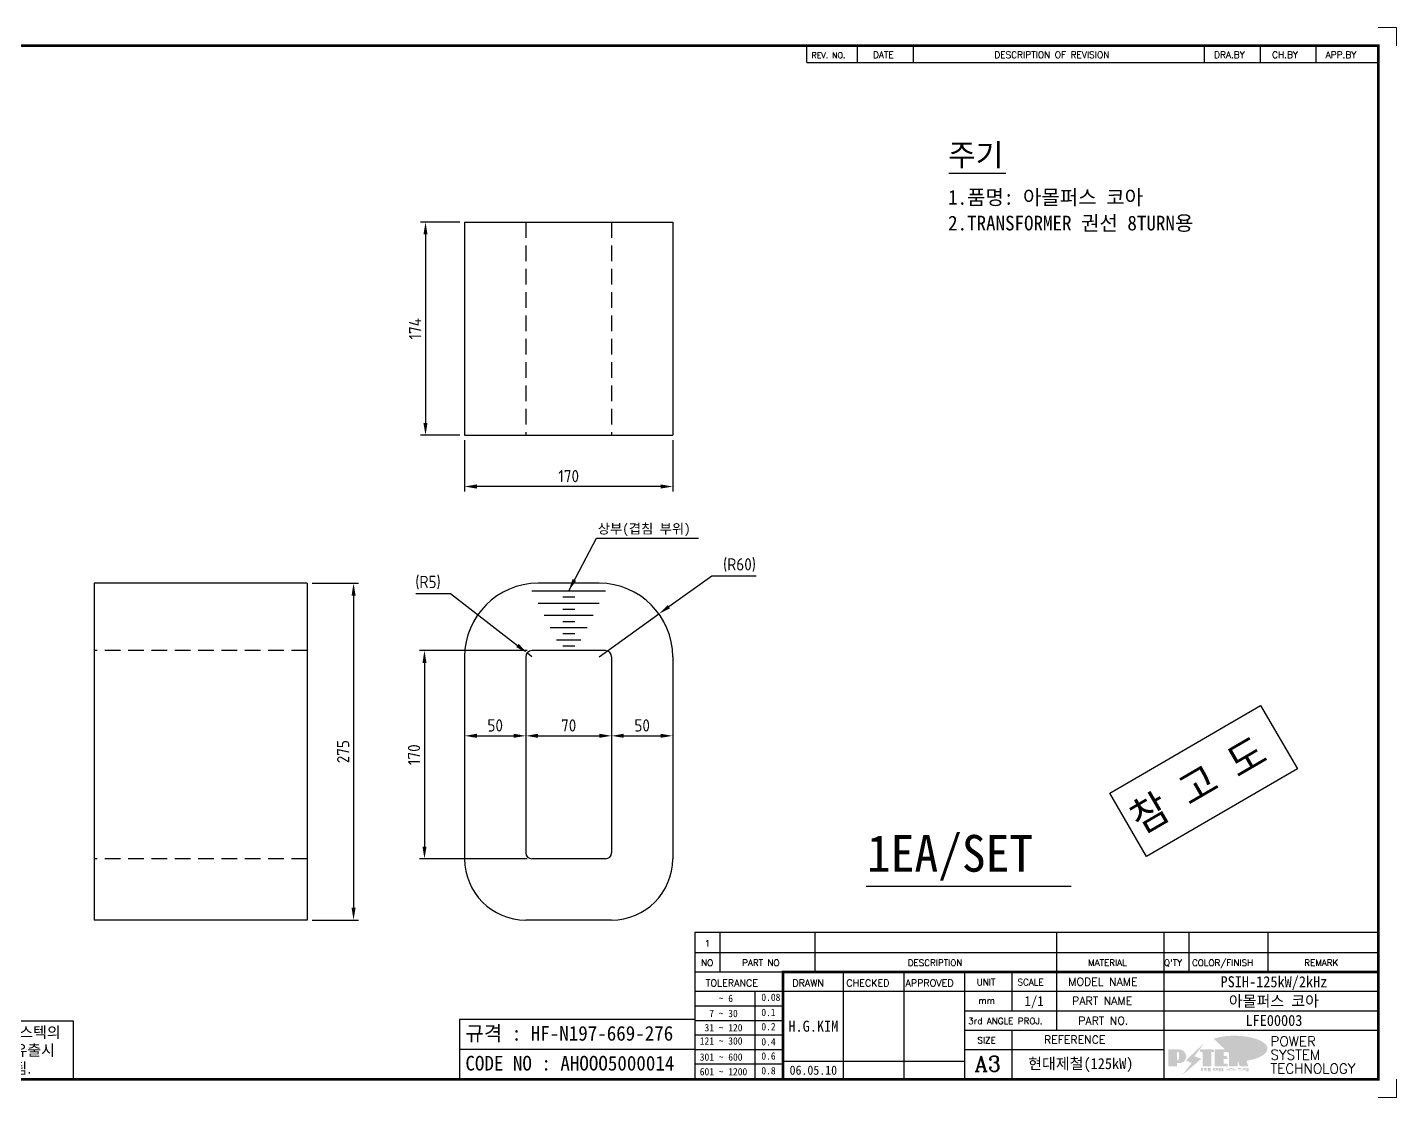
# Model space of a CAD drawing. Header units: millimetres. Extents: x 352 to 10586, y 0 to 3040.
# Drawn here: x 3558 to 4676, y 0 to 874 of the extents above; entities that cross this region are included whole.
import ezdxf
from ezdxf.enums import TextEntityAlignment as Align

# ---------------------------------------------------------------- set-up
doc = ezdxf.new("R2010")
doc.units = ezdxf.units.MM
doc.linetypes.add('HIDDENX2', pattern=[19.05, 12.7, -6.35])
doc.layers.add('FORMAT-1', color=7, linetype='Continuous')
doc.layers.add('line', color=3, linetype='Continuous')
doc.styles.add('h1', font='')
doc.styles.add('HAN', font='')
doc.styles.add('RC', font='ROMANC.SHX')
doc.styles.add('ROMANT', font='romant')
doc.styles.add('RT', font='ROMANT.SHX', dxfattribs={"oblique": 15})
doc.styles.get("Standard").update_dxf_attribs({"font": 'ISOCP.SHX', "bigfont": 'WHGTXT.SHX'})
doc.styles.get('h1').set_extended_font_data('New Gulim')
doc.styles.get('HAN').set_extended_font_data('GulimChe')
doc.dimstyles.new('PSTEK-3', dxfattribs={"dimtxt": 10, "dimasz": 10, "dimexe": 4, "dimexo": 4, "dimgap": 3.5, "dimtad": 1, "dimtoh": 1, "dimrnd": 0.05, "dimdsep": 46, "dimtxsty": 'Standard', "dimcen": 0, "dimclrt": 3, "dimadec": 1, "dimazin": 2, "dimtfac": 1, "dimtmove": 0, "dimatfit": 3, "dimfxl": 0, "dimtolj": 1, "dimtzin": 0, "dimarcsym": 0})

# ---------------------------------------------------------------- blocks, each defined once
blk = doc.blocks.new('no3')
at = {"color": 180}
for p, q in [((0, 5.5), (0, 0)), ((0, 5.5), (186, 5.5)), ((6.79, 5.5), (6.79, 0)), ((32.74, 0.11), (32.74, 5.5)), ((98.4, 5.5), (98.4, 0)), ((127.61, 5.5), (127.61, 0)), ((134.43, 5.5), (134.43, 0)), ((155.98, 5.5), (155.98, 0))]:
    blk.add_line(p, q, dxfattribs=at)
at = {"color": 2, "style": 'HAN'}
for tag, p in [('PART-NO', (19.76, 2.75)), ('MATERIAL', (111.38, 2.75)), ("Q'TY", (131.02, 2.75)), ('COLOR/FINISH', (145.2, 2.75)), ('REMARK', (170.76, 2.75))]:
    blk.add_attdef(tag, text='', height=2.9, dxfattribs=at).set_placement(p, align=Align.MIDDLE_CENTER)
blk.add_attdef('DESCRIPTION', text='', height=2.9, dxfattribs=at).set_placement((34.51, 2.75), align=Align.MIDDLE_LEFT)
at = {"color": 2, "style": 'RT', "oblique": 15}
blk.add_attdef('NO', text='', height=1.74, dxfattribs=at).set_placement((3.38, 2.51), align=Align.MIDDLE_CENTER)
blk = doc.blocks.new('t3')
for p, q in [((0, 15.88), (46.25, 15.88)), ((0, 15.88), (0, 0)), ((46.25, 15.88), (46.25, 0)), ((0, 0), (46.25, 0))]:
    blk.add_line(p, q)
at = {"color": 1, "style": 'h1'}
for s, p in [('이도면은 (주)피에스텍의', (1.4, 11.29)), ('자산으로서 불법 유출시', (1.4, 6.41)), ('법에 의하여 처벌됨.', (1.4, 1.52))]:
    blk.add_text(s, height=3, dxfattribs=at).set_placement(p)
blk = doc.blocks.new('new LOGO')
at = {"layer": 'line'}
h = blk.add_hatch(color=253, dxfattribs=at)
edge = h.paths.add_edge_path()
edge.add_ellipse((333.9, 86.4), major_axis=(-165.9, 0), ratio=0.39426, start_angle=111.51268, end_angle=334.46902)
edge.add_ellipse((314.1, 81.2), major_axis=(-153.7, 0), ratio=0.40699, start_angle=121.30662, end_angle=327.74369, ccw=False)
edge.add_line((394, 27.8), (394.7, 25.6))
h = blk.add_hatch(color=1, dxfattribs=at)
h.paths.add_polyline_path([(41.5, 16.4), (54.3, 16.4, 1), (54.3, 82.9), (0, 82.9), (0, -0.1), (41.5, -0.1)])
h.paths.add_polyline_path([(41.5, 27.9), (41.5, 71.9), (43.6, 71.9, -0.414214), (54.6, 60.9), (54.6, 38.9, -0.414214), (43.6, 27.9)], flags=16)
h.paths.add_polyline_path([(214.7, 71.9), (227.5, 71.9), (227.5, 82.9), (159.7, 82.9), (159.7, 71.9), (172.5, 71.9), (172.5, -0.1), (214.7, -0.1)])
h.paths.add_polyline_path([(276, 37.4), (294.8, 37.4), (294.8, 49.1), (276, 49.1), (276, 71.9), (294.8, 71.9), (294.8, 82.9), (234.5, 82.9), (234.5, -0.1), (297, -0.1), (297, 10.9), (276, 10.9)])
h.paths.add_polyline_path([(347.2, 35.2), (359.7, -0.1), (400.5, -0.1), (379.6, 66.8), (399.7, 82.9), (380.6, 82.9), (347.2, 61.6), (347.2, 82.9), (305.5, 82.9), (305.5, -0.1), (347.2, -0.1)])
h = blk.add_hatch(color=250, dxfattribs=at)
h.paths.add_polyline_path([(44.5, 69.4), (46.6, 69.4, -0.129793), (52, 68, 0.221832), (43.6, 71.9), (41.5, 71.9), (41.5, 27.9), (43.6, 27.9, 0.02048), (44.5, 28)], flags=17)
h.paths.add_polyline_path([(44.5, 13.9), (57.3, 13.9, 0.72362), (77.1, 73.9, -0.679777), (54.3, 16.4), (41.5, 16.4), (41.5, -0.1), (3, -0.1), (3, -2.6), (44.5, -2.6)])
h.paths.add_polyline_path([(117.9, 14.2), (71.5, -44.4), (77.1, -39.6), (120.8, 15.6), (92, 28.9), (173.3, 106), (177.5, 111.4), (89.1, 27.6)])
h.paths.add_polyline_path([(162.7, 71.9), (162.7, 69.4), (172.5, 69.4), (172.5, 71.9)], flags=17)
h.paths.add_polyline_path([(217.7, 69.4), (230.5, 69.4), (230.5, 80.4), (227.5, 80.4), (227.5, 71.9), (214.7, 71.9), (214.7, -0.1), (175.5, -0.1), (175.5, -2.6), (217.7, -2.6)])
h.paths.add_polyline_path([(297.8, 46.6), (294.8, 46.6), (294.8, 37.4), (276, 37.4), (276, 10.9), (279, 10.9), (279, 34.9), (297.8, 34.9)])
h.paths.add_polyline_path([(300, 8.4), (297, 8.4), (297, -0.1), (237.5, -0.1), (237.5, -2.6), (300, -2.6)])
h.paths.add_polyline_path([(297.8, 80.4), (294.8, 80.4), (294.8, 71.9), (276, 71.9), (276, 49.1), (279, 49.1), (279, 69.4), (297.8, 69.4)])
h.paths.add_polyline_path([(350.2, 80.4), (347.2, 80.4), (347.2, 61.6), (350.2, 63.5)])
h.paths.add_polyline_path([(350.2, 26.7), (347.2, 35.2), (347.2, -0.1), (308.5, -0.1), (308.5, -2.6), (350.2, -2.6)])
h.paths.add_polyline_path([(402.7, 80.4), (396.5, 80.4), (379.6, 66.8), (400.5, -0.1), (361.8, -0.1), (362.7, -2.6), (403.5, -2.6), (382.6, 64.3)])
blk.add_hatch(color=5, dxfattribs=at).paths.add_polyline_path([(166.3, 35), (131, 49), (180.4, 112.7), (92, 28.9), (120.8, 15.6), (74.4, -43)])
h = blk.add_hatch(color=250, dxfattribs=at)
edge = h.paths.add_edge_path()
edge.add_ellipse((237.8, -17.6), major_axis=(-14.3, 0), ratio=0.526336, start_angle=192.2456, end_angle=269.07481)
edge.add_line((238.1, -10.1), (237.6, -10.1))
edge.add_ellipse((237.8, -17.6), major_axis=(-14.3, 0), ratio=0.526336, start_angle=270.92519, end_angle=449.07481)
edge.add_line((237.6, -25.1), (238.1, -25.1))
edge.add_ellipse((237.8, -17.6), major_axis=(-14.3, 0), ratio=0.526336, start_angle=450.92519, end_angle=527.7544)
edge.add_line((251.7, -19.2), (254.1, -19.2))
edge.add_line((254.1, -19.2), (254.1, -27.1))
edge.add_line((254.1, -27.1), (263.1, -27.1))
edge.add_line((263.1, -27.1), (263.1, -10.1))
edge.add_line((263.1, -10.1), (254.1, -10.1))
edge.add_line((254.1, -10.1), (254.1, -16))
edge.add_line((254.1, -16), (251.7, -16))
h.paths.add_polyline_path([(241, -16.4), (241, -18.7, -1), (234.4, -18.7), (234.4, -16.4, -1)], flags=16)
h.paths.add_polyline_path([(278.2, -10.1), (268.1, -10.1), (268.1, -27.1), (278.2, -27.1)])
h.paths.add_polyline_path([(310.3, -10.1), (310.3, -11.1, -0.157169), (289.3, -17.5), (294, -19.9, 0.128407), (316.3, -15.9, 0.128407), (338.6, -19.9), (343.3, -17.5, -0.157169), (322.2, -11.1), (322.2, -10.1)])
h.paths.add_polyline_path([(342.1, -25.1), (342.1, -22.3), (290.4, -22.3), (290.4, -25.1)])
h.paths.add_polyline_path([(352, -10.1), (352, -16.2, 0.414214), (354, -18.2), (378.7, -18.2), (378.7, -19.6), (390.2, -19.6), (390.2, -10.1), (378.7, -10.1), (378.7, -13.6), (374.7, -13.6), (374.7, -15.1), (378.7, -15.1), (378.7, -16.2), (364.7, -16.2), (364.7, -15.1), (371.2, -15.1), (371.2, -13.6), (364.7, -13.6), (364.7, -12.6), (374.7, -12.6), (374.7, -10.1)])
h.paths.add_polyline_path([(393.8, -10.1), (393.8, -19.6), (405, -19.6), (405, -10.1)])
h.paths.add_polyline_path([(405, -27.1), (405, -20.9), (356.8, -20.9), (356.8, -23), (391.8, -23), (391.8, -27.1)])
h.paths.add_polyline_path([(200.4, -10.1), (200.4, -22.3), (193.2, -22.3), (193.2, -12.6), (196.6, -12.6), (196.6, -10.1), (161, -10.1), (161, -12.6), (164.5, -12.6), (164.5, -22.3), (161, -22.3), (161, -25.1), (200.4, -25.1), (200.4, -27.1), (213.9, -27.1), (213.9, -10.1)])
h.paths.add_polyline_path([(182, -12.6), (175.6, -12.6), (175.6, -22.3), (182, -22.3)], flags=17)
blk = doc.blocks.new('format-3')
at = {"color": 3, "lineweight": 9}
for p, q in [((0, 286.3), (0, 291.3)), ((5, 291.3), (0, 291.3)), ((414.5, 291.3), (419.5, 291.3)), ((419.5, 286.3), (419.5, 291.3)), ((0, 5), (0, 0)), ((419.5, 5), (419.5, 0)), ((5, 0), (0, 0)), ((414.5, 0), (419.5, 0))]:
    blk.add_line(p, q, dxfattribs=at)
at = {"color": 180}
for p, q in [((258.97, 281.75), (258.97, 286.3)), ((272.71, 281.75), (272.71, 286.3)), ((287.94, 281.75), (287.94, 286.3)), ((367.22, 281.75), (367.22, 286.3)), ((382.45, 281.75), (382.45, 286.3)), ((397.61, 281.75), (397.61, 286.3)), ((258.97, 281.75), (414.5, 281.75)), ((228.5, 39.49), (228.5, 5)), ((228.5, 39.49), (414.5, 39.49)), ((235.29, 39.49), (235.29, 34.21)), ((261.24, 34.21), (261.24, 39.49)), ((326.9, 39.49), (326.9, 34.21)), ((356.11, 39.49), (356.11, 34.21)), ((362.93, 39.49), (362.93, 34.21)), ((384.48, 39.49), (384.48, 34.21)), ((228.5, 34.21), (252.48, 34.21)), ((268.96, 5), (268.96, 34.21)), ((285.45, 5), (285.45, 34.21)), ((301.94, 5), (301.94, 34.21)), ((314.72, 34.21), (314.72, 23.65)), ((326.9, 34.21), (326.9, 18.37)), ((356.11, 34.21), (356.11, 5)), ((228.5, 28.93), (252.48, 28.93)), ((244.89, 5.23), (244.89, 28.93)), ((252.48, 28.93), (414.5, 28.93)), ((228.5, 24.98), (252.48, 24.98)), ((301.94, 23.65), (414.5, 23.65)), ((228.5, 21.03), (252.48, 21.03)), ((228.5, 17.08), (252.48, 17.08)), ((301.94, 18.37), (414.5, 18.37)), ((314.72, 18.37), (314.72, 5)), ((228.5, 13.13), (252.48, 13.13)), ((301.94, 13.09), (356.11, 13.09)), ((228.5, 9.18), (252.48, 9.18)), ((252.48, 9.95), (301.94, 9.95))]:
    blk.add_line(p, q, dxfattribs=at)
at = {"const_width": 0.7}
blk.add_lwpolyline([(252.48, 5), (252.48, 34.21), (414.5, 34.21)], dxfattribs=at)
at = {"layer": 'FORMAT-1', "const_width": 0.7}
blk.add_lwpolyline([(13, 5), (13, 286.3), (414.5, 286.3), (414.5, 5)], close=True, dxfattribs=at)
blk.add_blockref('t3', (13, 5))
at = {"xscale": 0.05400000000000027, "yscale": 0.05400000000000027, "zscale": 0.05400000000000027}
blk.add_blockref('new LOGO', (357.35, 8.65), dxfattribs=at)
at = {"color": 2}
for s, height, style, p in [('REV. NO.', 1.56, 'RC', (260.23, 282.95)), ('DATE', 1.788, 'RC', (276.95, 282.94)), ('DESCRIPTION OF REVISION', 1.7875, 'RC', (309.98, 282.94)), ('DRA.BY', 1.788, 'RC', (369.83, 282.94)), ('CH.BY', 1.788, 'RC', (385.59, 282.94)), ('APP.BY', 1.788, 'RC', (400.18, 282.94)), ('NO', 1.742, 'RC', (230.16, 35.83)), ('PART NO', 1.742, 'RC', (241.36, 35.83)), ('DESCRIPTION', 1.7424, 'RC', (286.43, 35.83)), ('MATERIAL', 1.742, 'RC', (335.52, 35.83)), ("Q'TY", 1.742, 'RC', (356.17, 35.83)), ('COLOR/FINISH', 1.7424, 'RC', (363.8, 35.83)), ('REMARK', 1.742, 'RC', (394.37, 35.83)), (' TOLERANCE', 1.9, 'RC', (230.11, 30.22)), ('DRAWN', 1.9, 'RC', (255, 30.22)), ('CHECKED', 1.9, 'RC', (269.71, 30.22)), ('APPROVED', 1.9, 'RC', (285.8, 30.22)), ('UNIT', 1.742, 'RC', (305.19, 30.55)), ('SCALE', 1.742, 'RC', (316.32, 30.55)), ('MODEL NAME', 2.178, 'RC', (330.12, 30.46)), ('    ~ 6', 2, 'HAN', (229.8, 26.03)), ('0.08', 2, 'HAN', (246.57, 26.31)), ('mm', 1.742, 'RC', (305.67, 25.56)), ('PART NAME', 2.178, 'RC', (331.17, 25.24)), ('  7 ~ 30', 2, 'HAN', (229.8, 21.91)), ('0.1', 2, 'HAN', (246.57, 22.2)), (' 31 ~ 120', 2, 'HAN', (229.8, 18.04)), ('0.2', 2, 'HAN', (246.57, 18.32)), ('3rd ANGLE PROJ.', 1.7424, 'RC', (302.87, 19.97)), ('PART NO.', 2.178, 'RC', (332.84, 19.85)), ('121 ~ 300', 2, 'HAN', (229.8, 14.42)), ('0.4', 2, 'HAN', (246.57, 14.2)), ('SIZE', 1.742, 'RC', (305.39, 14.71)), ('REFERENCE', 2.178, 'RC', (323.52, 14.69)), ('301 ~ 600', 2, 'HAN', (229.8, 10.04)), ('0.6', 2, 'HAN', (246.57, 10.32)), ('601 ~ 1200', 2, 'HAN', (229.8, 6.05)), ('0.8', 2, 'HAN', (246.57, 6.33))]:
    blk.add_text(s, height=height, dxfattribs=dict(at, style=style)).set_placement(p)
at = {"style": 'ROMANT'}
for s, p in [('POWER', (385.15, 13.96)), ('SYSTEM', (385.15, 10.31)), ('TECHNOLOGY', (385.15, 6.56))]:
    blk.add_text(s, height=2.7, dxfattribs=at).set_placement(p)
at = {"color": 2, "lineweight": 25, "style": 'RC'}
blk.add_text('A3', height=4.182, dxfattribs=at).set_placement((304.61, 7.14))
at = {"style": 'HAN'}
for tag, height, p in [('MODEL-NAME', 3, (386.1, 31.53)), ('SCALE', 2.7, (320.81, 26.29)), ('PART-NAME', 3, (386.1, 26.29)), ('PART-NO', 3, (386.1, 21.01)), ('DRA-BY', 3, (260.72, 19.44)), ('CH-BY', 3, (277.21, 19.44)), ('APP-BY', 3, (293.7, 19.44)), ('DRA-DATE', 2.5, (260.72, 7.47)), ('CH-DATE', 2.5, (277.21, 7.47)), ('APP-DATE', 2.5, (293.7, 7.47)), ('관련업체', 3, (333.52, 9.26))]:
    blk.add_attdef(tag, text='', height=height, dxfattribs=at).set_placement(p, align=Align.MIDDLE_CENTER)
blk = doc.blocks.new('*D655')
at = {"color": 0, "lineweight": -2}
for p, q in [((4117, 425.9), (4082, 400.8)), ((4153.2, 425.9), (4117, 425.9)), ((4025.2, 360), (4073.9, 395))]:
    blk.add_line(p, q, dxfattribs=at)
at = {"color": 0}
blk.add_solid([(4081.1, 402.2), (4083, 399.5), (4073.9, 395)], dxfattribs=at)
at = {"layer": 'Defpoints', "color": 0}
for p in [(4073.9, 395), (4025.2, 360)]:
    blk.add_point(p, dxfattribs=at)
at = {"color": 3, "insert": (4139.7, 434.9), "char_height": 10, "attachment_point": 5}
blk.add_mtext('\\A1;(R60)', dxfattribs=at)
blk = doc.blocks.new('*D656')
at = {"color": 0, "lineweight": -2}
for p, q in [((3790.6, 420), (3828.5, 420)), ((3824.5, 410), (3824.5, 155)), ((3790.6, 145), (3828.5, 145))]:
    blk.add_line(p, q, dxfattribs=at)
at = {"color": 0}
for points in [[(3822.9, 410), (3826.2, 410), (3824.5, 420)], [(3822.9, 155), (3826.2, 155), (3824.5, 145)]]:
    blk.add_solid(points, dxfattribs=at)
at = {"layer": 'Defpoints', "color": 0}
for p in [(3786.6, 420), (3786.6, 145), (3824.5, 145)]:
    blk.add_point(p, dxfattribs=at)
at = {"color": 3, "insert": (3816, 282.5), "char_height": 10, "attachment_point": 5, "rotation": 90}
blk.add_mtext('\\A1;275', dxfattribs=at)
blk = doc.blocks.new('*D657')
at = {"color": 0, "lineweight": -2}
for p, q in [((3875.3, 411.6), (3903.8, 411.6)), ((3903.8, 411.6), (3958.4, 369.2)), ((3970.2, 360), (3966.2, 363.1))]:
    blk.add_line(p, q, dxfattribs=at)
at = {"color": 0}
blk.add_solid([(3959.4, 370.5), (3957.3, 367.9), (3966.2, 363.1)], dxfattribs=at)
at = {"layer": 'Defpoints', "color": 0}
for p in [(3966.2, 363.1), (3970.2, 360)]:
    blk.add_point(p, dxfattribs=at)
at = {"color": 3, "insert": (3885.3, 420.6), "char_height": 10, "attachment_point": 5}
blk.add_mtext('\\A1;(R5)', dxfattribs=at)
blk = doc.blocks.new('*D658')
at = {"color": 0, "lineweight": -2}
for p, q in [((3915.2, 305.4), (3915.2, 291.4)), ((3965.2, 305.4), (3965.2, 291.4)), ((3925.2, 295.4), (3955.2, 295.4))]:
    blk.add_line(p, q, dxfattribs=at)
at = {"color": 0}
for points in [[(3925.2, 297.1), (3925.2, 293.8), (3915.2, 295.4)], [(3955.2, 297.1), (3955.2, 293.8), (3965.2, 295.4)]]:
    blk.add_solid(points, dxfattribs=at)
at = {"layer": 'Defpoints', "color": 0}
for p in [(3915.2, 309.4), (3965.2, 309.4), (3965.2, 295.4)]:
    blk.add_point(p, dxfattribs=at)
at = {"color": 3, "insert": (3940.2, 303.9), "char_height": 10, "attachment_point": 5}
blk.add_mtext('\\A1;50', dxfattribs=at)
blk = doc.blocks.new('*D534')
at = {"color": 0, "lineweight": -2}
for p, q in [((4035.2, 312.3), (4035.2, 291.4)), ((4085.2, 312.3), (4085.2, 291.4)), ((4045.2, 295.4), (4075.2, 295.4))]:
    blk.add_line(p, q, dxfattribs=at)
at = {"color": 0}
for points in [[(4045.2, 297.1), (4045.2, 293.8), (4035.2, 295.4)], [(4075.2, 297.1), (4075.2, 293.8), (4085.2, 295.4)]]:
    blk.add_solid(points, dxfattribs=at)
at = {"layer": 'Defpoints', "color": 0}
for p in [(4035.2, 316.3), (4085.2, 316.3), (4085.2, 295.4)]:
    blk.add_point(p, dxfattribs=at)
at = {"color": 3, "insert": (4060.2, 303.9), "char_height": 10, "attachment_point": 5}
blk.add_mtext('\\A1;50', dxfattribs=at)
blk = doc.blocks.new('*D535')
at = {"color": 0, "lineweight": -2}
for p, q in [((3965.2, 312.3), (3965.2, 291.4)), ((4035.2, 312.3), (4035.2, 291.4)), ((3975.2, 295.4), (4025.2, 295.4))]:
    blk.add_line(p, q, dxfattribs=at)
at = {"color": 0}
for points in [[(3975.2, 297.1), (3975.2, 293.8), (3965.2, 295.4)], [(4025.2, 297.1), (4025.2, 293.8), (4035.2, 295.4)]]:
    blk.add_solid(points, dxfattribs=at)
at = {"layer": 'Defpoints', "color": 0}
for p in [(3965.2, 316.3), (4035.2, 316.3), (4035.2, 295.4)]:
    blk.add_point(p, dxfattribs=at)
at = {"color": 3, "insert": (4000.2, 303.9), "char_height": 10, "attachment_point": 5}
blk.add_mtext('\\A1;70', dxfattribs=at)
blk = doc.blocks.new('*D536')
at = {"color": 0, "lineweight": -2}
for p, q in [((3911.2, 714.8), (3879.3, 714.8)), ((3883.3, 704.8), (3883.3, 550.8)), ((3911.2, 540.8), (3879.3, 540.8))]:
    blk.add_line(p, q, dxfattribs=at)
at = {"color": 0}
for points in [[(3881.6, 704.8), (3884.9, 704.8), (3883.3, 714.8)], [(3881.6, 550.8), (3884.9, 550.8), (3883.3, 540.8)]]:
    blk.add_solid(points, dxfattribs=at)
at = {"layer": 'Defpoints', "color": 0}
for p in [(3915.2, 714.8), (3883.3, 540.8), (3915.2, 540.8)]:
    blk.add_point(p, dxfattribs=at)
at = {"color": 3, "insert": (3874.8, 627.8), "char_height": 10, "attachment_point": 5, "rotation": 90}
blk.add_mtext('\\A1;174', dxfattribs=at)
blk = doc.blocks.new('*D659')
at = {"color": 0, "lineweight": -2}
for p, q in [((3915.2, 536.8), (3915.2, 495)), ((4085.2, 536.8), (4085.2, 495)), ((4075.2, 499), (3925.2, 499))]:
    blk.add_line(p, q, dxfattribs=at)
at = {"color": 0}
for points in [[(3925.2, 500.7), (3925.2, 497.3), (3915.2, 499)], [(4075.2, 500.7), (4075.2, 497.3), (4085.2, 499)]]:
    blk.add_solid(points, dxfattribs=at)
at = {"layer": 'Defpoints', "color": 0}
for p in [(3915.2, 540.8), (4085.2, 540.8), (3915.2, 499)]:
    blk.add_point(p, dxfattribs=at)
at = {"color": 3, "insert": (4000.2, 507.5), "char_height": 10, "attachment_point": 5}
blk.add_mtext('\\A1;170', dxfattribs=at)
blk = doc.blocks.new('*D660')
at = {"color": 0, "lineweight": -2}
for p, q in [((3966.2, 365), (3878.4, 365)), ((3882.4, 355), (3882.4, 205)), ((3966.2, 195), (3878.4, 195))]:
    blk.add_line(p, q, dxfattribs=at)
at = {"color": 0}
for points in [[(3880.8, 355), (3884.1, 355), (3882.4, 365)], [(3880.8, 205), (3884.1, 205), (3882.4, 195)]]:
    blk.add_solid(points, dxfattribs=at)
at = {"layer": 'Defpoints', "color": 0}
for p in [(3970.2, 365), (3882.4, 195), (3970.2, 195)]:
    blk.add_point(p, dxfattribs=at)
at = {"color": 3, "insert": (3873.9, 280), "char_height": 10, "attachment_point": 5, "rotation": 90}
blk.add_mtext('\\A1;170', dxfattribs=at)

msp = doc.modelspace()

# ---------------------------------------------------------------- linework, layer by layer
for p, q in [((4310.56, 754.877, 0.001), (4357.246, 754.877, 0.001)), ((3970.194, 413.865, 0.001), (4030.194, 413.865, 0.001)), ((3975.194, 403.865, 0.001), (4025.194, 403.865, 0.001)), ((3995.291, 408.865, 0.001), (4005.097, 408.865, 0.001)), ((3980.194, 393.865, 0.001), (4020.194, 393.865, 0.001)), ((3995.291, 398.865, 0.001), (4005.097, 398.865, 0.001)), ((3985.194, 383.865, 0.001), (4015.194, 383.865, 0.001)), ((3995.291, 388.865, 0.001), (4005.097, 388.865, 0.001)), ((3995.291, 383.865, 0.001), (4005.097, 383.865, 0.001)), ((3990.194, 373.865, 0.001), (4010.194, 373.865, 0.001)), ((3995.291, 378.865, 0.001), (4005.097, 378.865, 0.001)), ((3995.291, 368.865, 0.001), (4005.097, 368.865, 0.001)), ((4243.154, 172.629, 0.001), (4410.565, 172.629, 0.001)), ((3910.942, 63.805, 0.001), (3910.942, 39.403, 0.001)), ((4103.358, 63.805, 0.001), (3910.942, 63.805, 0.001)), ((3910.942, 39.403, 0.001), (3910.942, 15, 0.001)), ((4103.358, 39.403, 0.001), (3910.942, 39.403, 0.001))]:
    msp.add_line(p, q)
at = {"color": 3}
for p, q in [((3915.194, 714.844, 0.001), (3915.194, 540.844, 0.001)), ((3915.194, 714.844, 0.001), (4085.194, 714.844, 0.001)), ((4085.194, 714.844, 0.001), (4085.194, 540.844, 0.001)), ((3915.194, 540.844, 0.001), (4085.194, 540.844, 0.001)), ((3786.609, 419.997, 0.001), (3612.609, 419.997, 0.001)), ((3612.609, 419.997, 0.001), (3612.609, 144.997, 0.001)), ((3786.609, 419.997, 0.001), (3786.609, 144.997, 0.001)), ((4025.194, 419.997, 0.001), (3975.194, 419.997, 0.001)), ((3915.194, 359.997, 0.001), (3915.194, 194.997, 0.001)), ((3965.194, 359.997, 0.001), (3965.194, 199.997, 0.001)), ((4030.194, 364.997, 0.001), (3970.194, 364.997, 0.001)), ((4035.194, 359.997, 0.001), (4035.194, 199.997, 0.001)), ((4085.194, 359.997, 0.001), (4085.194, 194.997, 0.001)), ((4030.194, 194.997, 0.001), (3970.194, 194.997, 0.001)), ((3786.609, 144.997, 0.001), (3612.609, 144.997, 0.001)), ((4035.194, 144.997, 0.001), (3965.194, 144.997, 0.001))]:
    msp.add_line(p, q, dxfattribs=at)
at = {"linetype": 'HIDDENX2'}
for p, q in [((3965.194, 714.844, 0.001), (3965.194, 540.844, 0.001)), ((4035.194, 714.844, 0.001), (4035.194, 540.844, 0.001)), ((3786.609, 364.997, 0.001), (3612.609, 364.997, 0.001)), ((3786.609, 194.997, 0.001), (3612.609, 194.997, 0.001))]:
    msp.add_line(p, q, dxfattribs=at)
at = {"elevation": 0.001}
msp.add_lwpolyline([(4442.091, 248.559), (4565.311, 320.128), (4595.316, 268.468), (4472.096, 196.9)], close=True, dxfattribs=at)
at = {"color": 3}
for centre, radius, start, end in [((3975.194, 359.997, 0.001), 60, 90, 180), ((4025.194, 359.997, 0.001), 60, 0, 90), ((3970.194, 359.997, 0.001), 5, 90, 180), ((4030.194, 359.997, 0.001), 5, 0, 90), ((3965.194, 194.997, 0.001), 50, 180, 270), ((3970.194, 199.997, 0.001), 5, 180, 270), ((4030.194, 199.997, 0.001), 5, 270, 0), ((4035.194, 194.997, 0.001), 50, 270, 0)]:
    msp.add_arc(centre, radius, start, end, dxfattribs=at)

# ---------------------------------------------------------------- block references
at = {"xscale": 3, "yscale": 3, "zscale": 3}
msp.add_blockref('format-3', (3417.858, 0, 0.001), dxfattribs=at).add_auto_attribs({'DRA-DATE': '06.05.10', 'DRA-BY': 'H.G.KIM', 'MODEL-NAME': 'PSIH-125kW/2kHz', 'PART-NAME': '아몰퍼스 코아', 'PART-NO': 'LFE00003', 'SCALE': '1/1', '관련업체': '현대제철(125kW)'})
ref = msp.add_blockref('no3', (4103.358, 118.483, 0.001), dxfattribs=dict(xscale=3, yscale=3, zscale=3))
ref.add_attrib('NO', '1', dxfattribs={"color": 2, "height": 5.22, "style": 'RT'}).set_placement((4113.511, 126.003, 0.001), align=Align.MIDDLE_CENTER)

# ---------------------------------------------------------------- texts
at = {"color": 3, "style": 'HAN'}
for s, height, p in [('주기', 18, (4310.047, 760.771, 0.001)), ('1.품명: 아몰퍼스 코아', 12, (4310.047, 729.135, 0.001)), ('2.TRANSFORMER 권선 8TURN용', 12, (4310.047, 708.114, 0.001)), ('상부(겹침 부위)', 8, (4023.948, 460.563, 0.001)), ('1EA/SET', 30, (4243.809, 184.478, 0.001))]:
    msp.add_text(s, height=height, dxfattribs=at).set_placement(p)
at = {"color": 2, "style": 'HAN'}
msp.add_text('참 고 도', height=24, rotation=30.148926, dxfattribs=at).set_placement((4467.648, 214.681, 0.001))
for s, p in [('규격 : HF-N197-669-276', (3915.869, 46.502, 0.001)), ('CODE NO : AHOOO5000014', (3915.869, 22.1, 0.001))]:
    msp.add_text(s, height=12, dxfattribs=at).set_placement(p)

# ---------------------------------------------------------------- dimensions: what is measured, and where the dimension line sits
for base, p1, p2, picture, middle in [((3883.254, 540.844, 0.001), (3915.194, 714.844, 0.001), (3915.194, 540.844, 0.001), '*D536', (3874.754, 627.844, 0.001)), ((3824.543, 144.997, 0.001), (3786.609, 419.997, 0.001), (3786.609, 144.997, 0.001), '*D656', (3816.042, 282.497, 0.001)), ((3882.421, 194.997, 0.001), (3970.194, 364.997, 0.001), (3970.194, 194.997, 0.001), '*D660', (3873.921, 279.997, 0.001))]:
    dim = msp.add_linear_dim(base=base, p1=p1, p2=p2, angle=90, dimstyle='PSTEK-3')
    dim.commit()
    dim.dimension.update_dxf_attribs({"geometry": picture, "text_midpoint": middle})
for base, p1, p2, picture, middle in [((3915.194, 498.984, 0.001), (4085.194, 540.844, 0.001), (3915.194, 540.844, 0.001), '*D659', (4000.194, 507.484, 0.001)), ((4035.194, 295.446, 0.001), (3965.194, 316.306, 0.001), (4035.194, 316.306, 0.001), '*D535', (4000.194, 303.946, 0.001)), ((4085.194, 295.446, 0.001), (4035.194, 316.306, 0.001), (4085.194, 316.306, 0.001), '*D534', (4060.194, 303.946, 0.001)), ((3965.194, 295.433, 0.001), (3915.194, 309.374, 0.001), (3965.194, 309.374, 0.001), '*D658', (3940.194, 303.933, 0.001))]:
    dim = msp.add_linear_dim(base=base, p1=p1, p2=p2, dimstyle='PSTEK-3')
    dim.commit()
    dim.dimension.update_dxf_attribs({"geometry": picture, "text_midpoint": middle})
for center, mpoint, picture, middle in [((4025.194, 359.997, 0.001), (4073.924, 395.003, 0.001), '*D655', (4139.655, 425.938, 0.001)), ((3970.194, 359.997, 0.001), (3966.246, 363.066, 0.001), '*D657', (3885.27, 411.634, 0.001))]:
    dim = msp.add_radius_dim(center=center, mpoint=mpoint, text='(<>)', dimstyle='PSTEK-3')
    dim.commit()
    dim.dimension.update_dxf_attribs({"geometry": picture, "text_midpoint": middle, "dimtype": 164})

# ---------------------------------------------------------------- leaders
msp.add_leader([(4000.194, 413.865, 0.001), (4022.856, 456.817, 0.001), (4106.181, 456.817, 0.001)], dimstyle='PSTEK-3', override={"dimgap": 3.5, "dimtad": 0})

doc.saveas('drawing.dxf')
